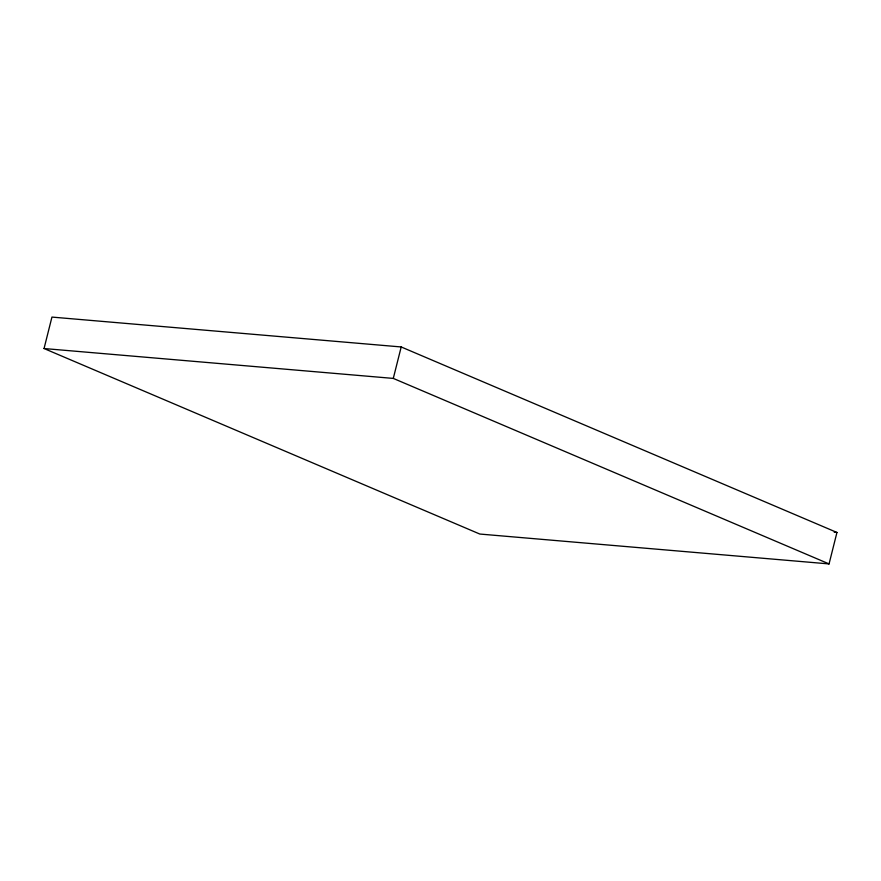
<?xml version="1.0" encoding="UTF-8"?>
<svg xmlns="http://www.w3.org/2000/svg" width="881" height="881" viewBox="0 0 881 881"><rect width="100%" height="100%" fill="white"/><g stroke="black" fill="none" stroke-linecap="round" stroke-linejoin="round"><path stroke-width="1.32" d="M44.05 348.535L51.946 317.083L401.196 346.96L836.95 532.465L829.054 563.917L479.804 534.04L44.05 348.535L393.289 378.412L829.054 563.917M393.289 378.412L401.196 346.96M834.208 532.234L836.95 532.465"/></g></svg>
